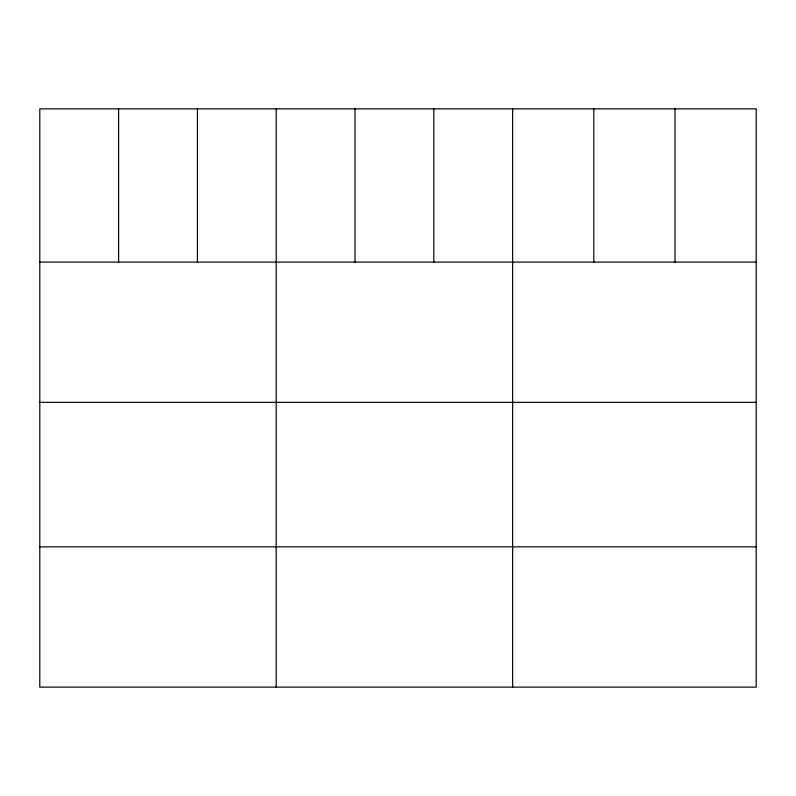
<?xml version="1.0" encoding="UTF-8"?>
<svg xmlns="http://www.w3.org/2000/svg" width="796" height="796" viewBox="0 0 796 796"><rect width="100%" height="100%" fill="white"/><g stroke="black" fill="none" stroke-linecap="round" stroke-linejoin="round"><path stroke-width="1.19" d="M756.2 262.073L756.2 687.127L39.8 687.127L39.8 108.873L756.2 108.873L756.2 262.073L39.8 262.073M39.8 402.338L756.2 402.338M39.8 546.862L756.2 546.862M675.008 108.873L675.008 262.073M593.816 108.873L593.816 262.073M512.624 108.873L512.624 687.127M433.82 108.873L433.82 262.073M355.016 108.873L355.016 262.073M276.212 108.873L276.212 687.127M197.408 108.873L197.408 262.073M118.604 108.873L118.604 262.073"/></g></svg>
